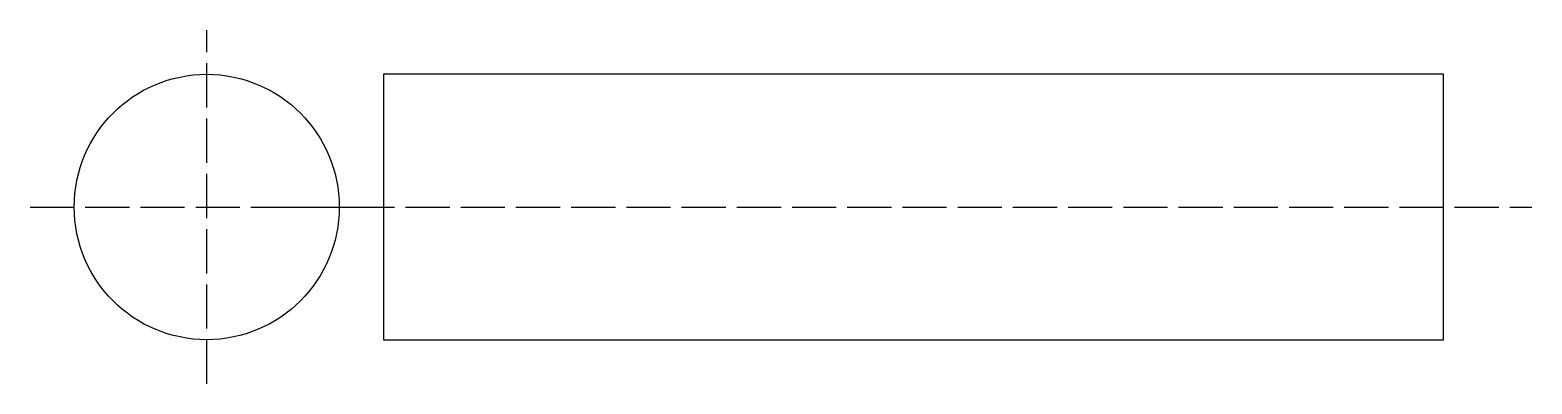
# Model space of a CAD drawing. Header units: metres. Extents: x 50 to 220, y 130 to 170.
import ezdxf

# ---------------------------------------------------------------- set-up
doc = ezdxf.new("R2010")
doc.units = ezdxf.units.M
doc.linetypes.add('CENTER', pattern=[6.25, 5, -1.25, 0])
doc.layers.add('4中心线', color=7, linetype='CENTER')
doc.layers.add('6外框', color=7, linetype='CONTINUOUS')

msp = doc.modelspace()

# ---------------------------------------------------------------- linework, layer by layer
at = {"layer": '4中心线', "linetype": 'CENTER'}
for p, q in [((70, 130), (70, 170)), ((50, 150), (90, 150)), ((80, 150), (220, 150))]:
    msp.add_line(p, q, dxfattribs=at)
at = {"layer": '6外框'}
for p, q in [((210, 165), (90, 165)), ((90, 165), (90, 135)), ((210, 135), (210, 165)), ((90, 135), (210, 135))]:
    msp.add_line(p, q, dxfattribs=at)
msp.add_circle((70, 150), 15, dxfattribs=at)

doc.saveas('drawing.dxf')
